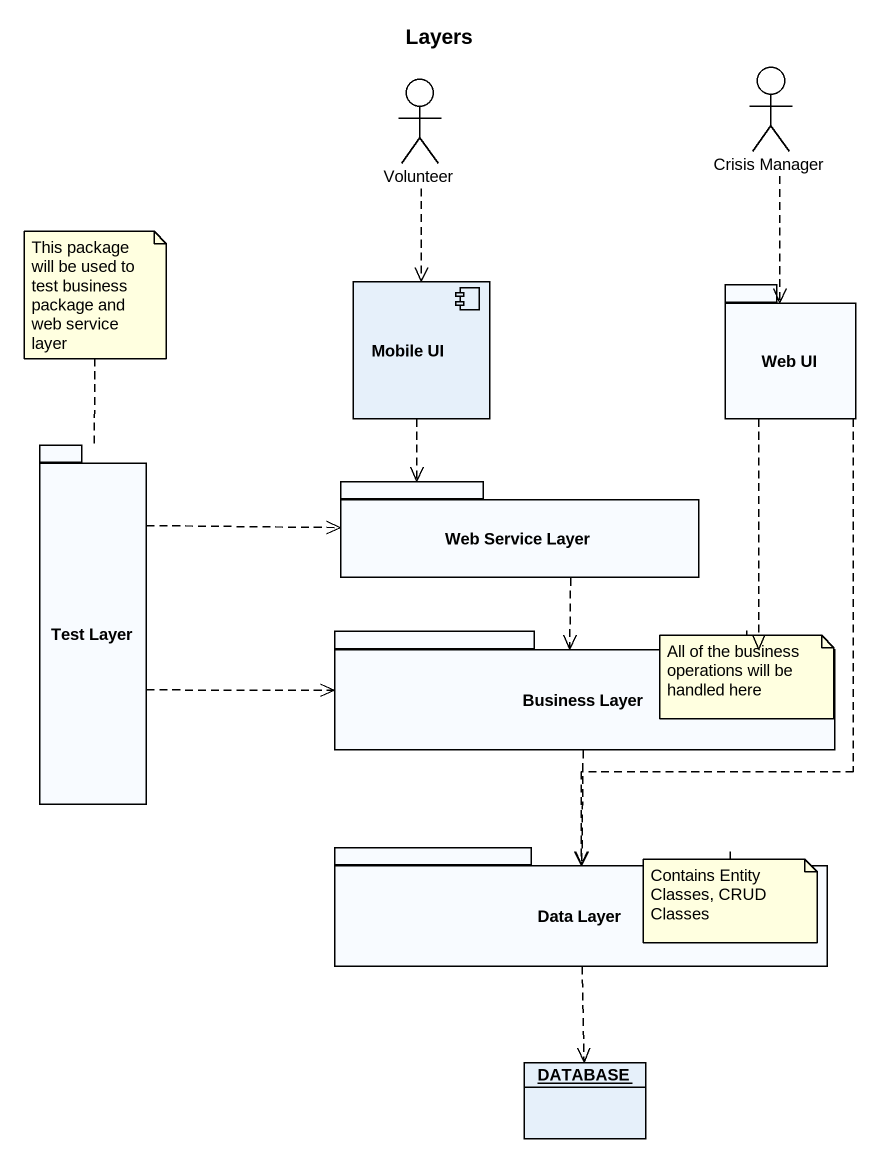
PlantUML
@startuml
title Layers
allowmixing
hide circle
hide empty members
actor Volunteer
actor "Crisis Manager" as Crisis_Manager
component "Mobile UI" as Mobile_UI
package "Web UI" as Web_UI {
}
package "Test Layer" as Test_Layer {
}
package "Web Service Layer" as Web_Service_Layer {
}
package "Business Layer" as Business_Layer {
}
package "Data Layer" as Data_Layer {
}
object "DATABASE" as DATABASE_
Volunteer ..> Mobile_UI
Crisis_Manager ..> Web_UI
Mobile_UI ..> Web_Service_Layer
Web_UI ..> Business_Layer
Web_UI ..> Data_Layer
Test_Layer .right.> Web_Service_Layer
Test_Layer .right.> Business_Layer
Web_Service_Layer ..> Business_Layer
Business_Layer ..> Data_Layer
Data_Layer ..> DATABASE_
note top of Test_Layer : This package will be used to test business package and web service layer
note right of Business_Layer : All of the business operations will be handled here
note right of Data_Layer : Contains Entity Classes, CRUD Classes
@enduml
